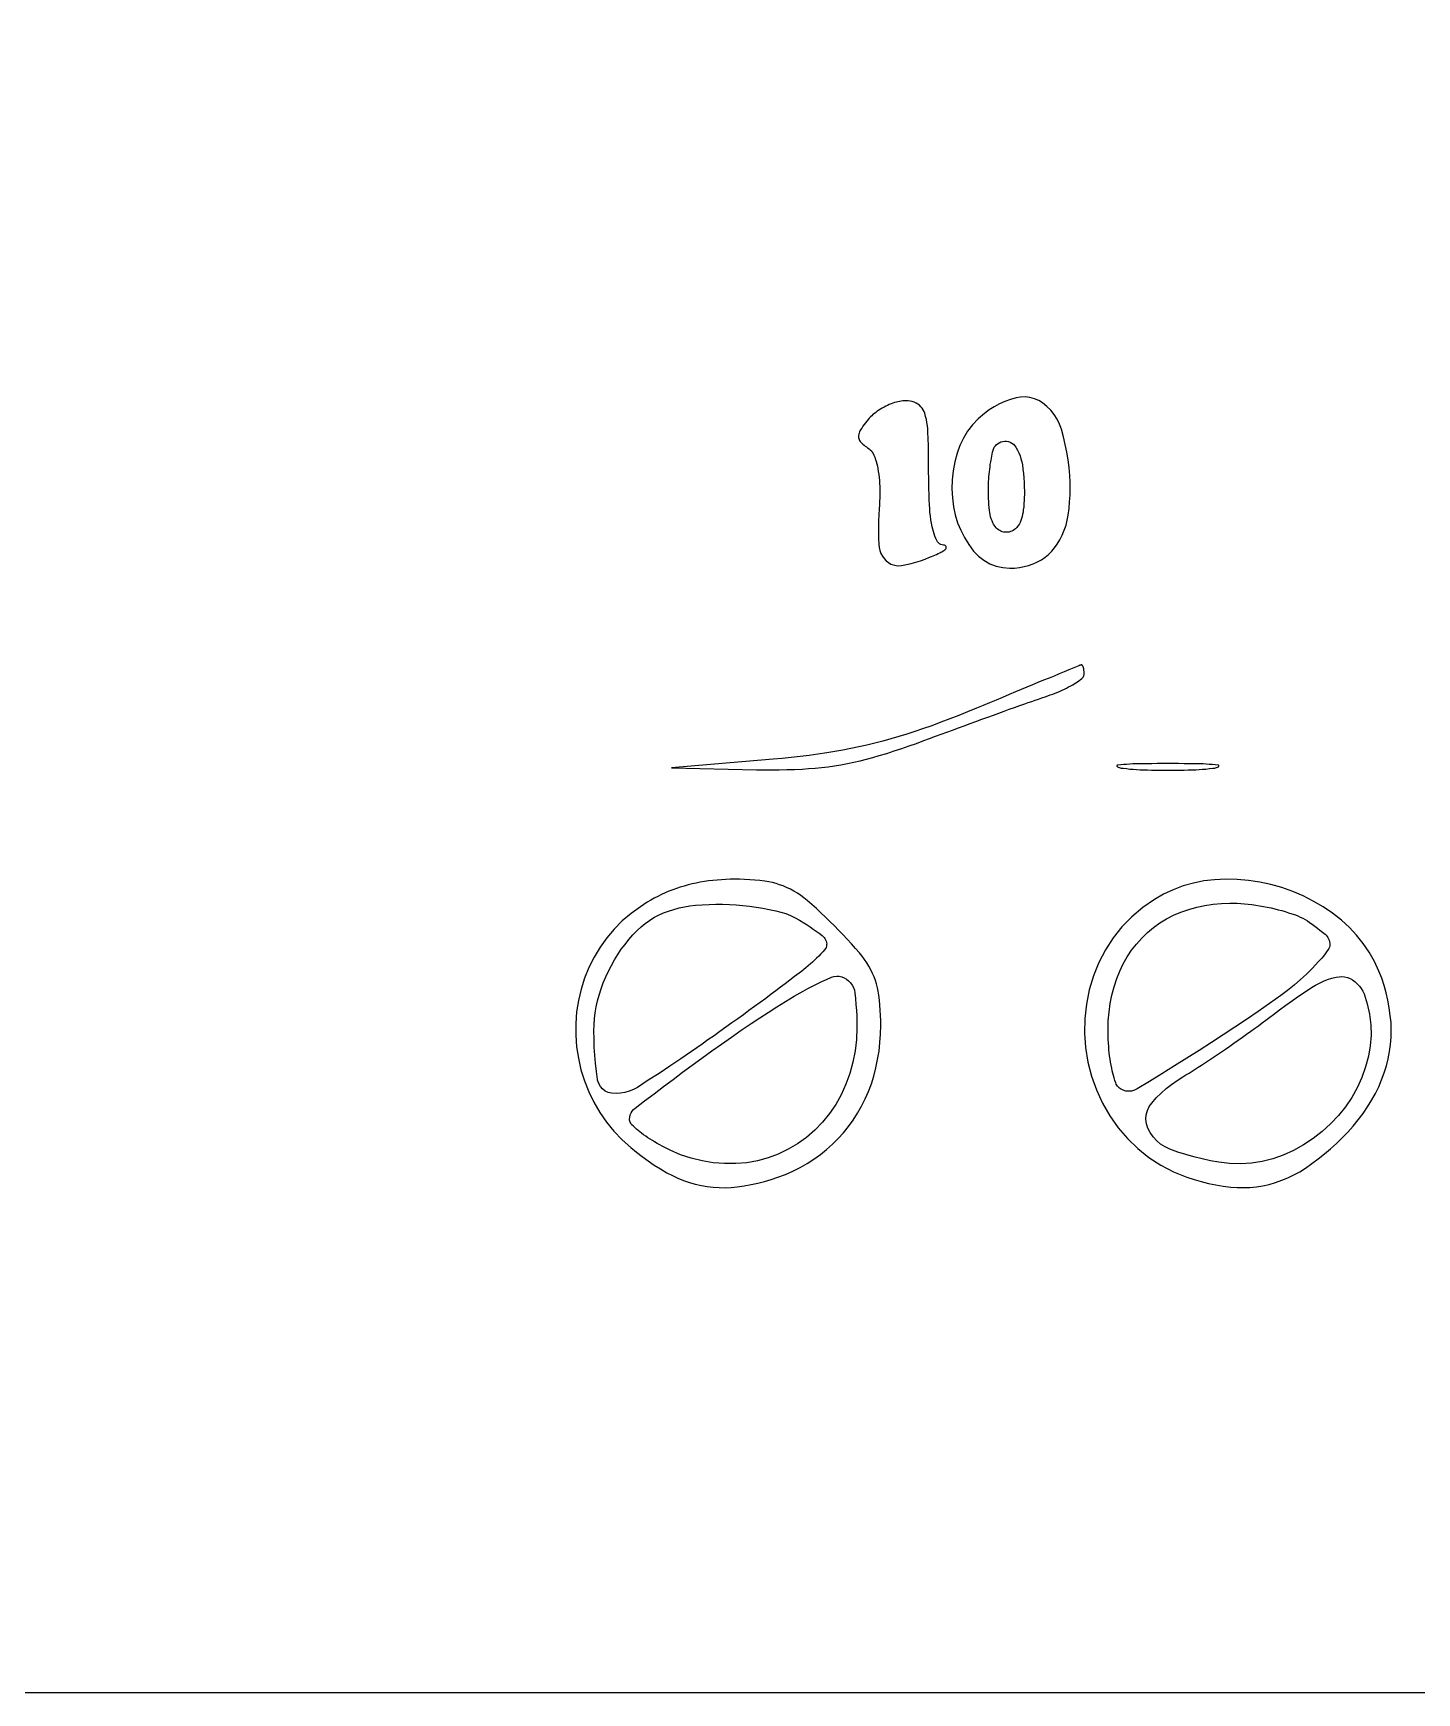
# Model space of a CAD drawing. Header units: millimetres. Extents: x -134 to 134, y -49 to 49.
# Drawn here: x 84.05 to 95.94, y -21.84 to -7.58 of the extents above; entities that cross this region are included whole.
import ezdxf

# ---------------------------------------------------------------- set-up
doc = ezdxf.new("R2010")
doc.units = ezdxf.units.MM
doc.header["$LTSCALE"] = 10
doc.header["$MEASUREMENT"] = 0

# ---------------------------------------------------------------- blocks, each defined once
blk = doc.blocks.new('DT0B-ULTRA_v_1')
at = {"color": 7, "linetype": 'Continuous', "lineweight": -3}
for points in [[(82.67, 28.183, 0), (85.809, 28.178, 0), (85.809, 28.178, 0), (88.336, 28.174, 0), (90.864, 28.169, 0), (93.392, 28.165, 0), (95.919, 28.16, 0), (98.447, 28.155, 0), (100.975, 28.15, 0), (100.975, 28.15, 0), (133.588, 28.081, 0), (133.588, 24.295, 0), (133.588, 20.509, 0), (116.6, 20.483, 0), (99.613, 20.456, 0), (116.6, 20.431, 0), (133.588, 20.406, 0), (133.588, -0.72, 0), (133.588, -21.845, 0), (0, -21.845, 0)], [(91.228, -10.905, 0), (91.216, -10.919, 0), (91.205, -10.933, 0), (91.194, -10.947, 0), (91.184, -10.962, 0), (91.174, -10.977, 0), (91.164, -10.992, 0), (91.158, -11.001, 0), (91.154, -11.01, 0), (91.151, -11.02, 0), (91.148, -11.03, 0), (91.146, -11.04, 0), (91.146, -11.051, 0), (91.146, -11.059, 0), (91.148, -11.068, 0), (91.15, -11.076, 0), (91.154, -11.084, 0), (91.159, -11.092, 0), (91.165, -11.099, 0), (91.174, -11.108, 0), (91.183, -11.117, 0), (91.193, -11.125, 0), (91.203, -11.133, 0), (91.213, -11.14, 0), (91.224, -11.147, 0), (91.236, -11.155, 0), (91.246, -11.164, 0), (91.256, -11.174, 0), (91.264, -11.185, 0), (91.271, -11.197, 0), (91.277, -11.209, 0), (91.285, -11.228, 0), (91.292, -11.247, 0), (91.298, -11.266, 0), (91.303, -11.285, 0), (91.308, -11.304, 0), (91.312, -11.324, 0), (91.316, -11.35, 0), (91.32, -11.376, 0), (91.323, -11.402, 0), (91.326, -11.428, 0), (91.327, -11.454, 0), (91.328, -11.48, 0), (91.328, -11.512, 0), (91.328, -11.544, 0), (91.328, -11.576, 0), (91.327, -11.608, 0), (91.325, -11.64, 0), (91.323, -11.672, 0), (91.32, -11.723, 0), (91.318, -11.774, 0), (91.317, -11.825, 0), (91.317, -11.876, 0), (91.318, -11.927, 0), (91.32, -11.978, 0), (91.323, -12.004, 0), (91.329, -12.03, 0), (91.338, -12.055, 0), (91.351, -12.078, 0), (91.366, -12.099, 0), (91.384, -12.119, 0), (91.402, -12.134, 0), (91.423, -12.146, 0), (91.445, -12.154, 0), (91.468, -12.159, 0), (91.492, -12.161, 0), (91.516, -12.158, 0), (91.557, -12.15, 0), (91.598, -12.14, 0), (91.638, -12.129, 0), (91.678, -12.117, 0), (91.718, -12.103, 0), (91.757, -12.088, 0), (91.772, -12.082, 0), (91.787, -12.076, 0), (91.801, -12.07, 0), (91.816, -12.063, 0), (91.83, -12.056, 0), (91.845, -12.05, 0), (91.854, -12.045, 0), (91.862, -12.04, 0), (91.871, -12.035, 0), (91.879, -12.029, 0), (91.887, -12.023, 0), (91.895, -12.016, 0), (91.897, -12.014, 0), (91.899, -12.011, 0), (91.9, -12.008, 0), (91.9, -12.004, 0), (91.9, -12.001, 0), (91.899, -11.997, 0), (91.898, -11.996, 0), (91.896, -11.992, 0), (91.893, -11.989, 0), (91.889, -11.986, 0), (91.885, -11.984, 0), (91.881, -11.983, 0), (91.877, -11.983, 0), (91.865, -11.981, 0), (91.853, -11.977, 0), (91.843, -11.971, 0), (91.833, -11.964, 0), (91.825, -11.955, 0), (91.819, -11.944, 0), (91.811, -11.925, 0), (91.803, -11.906, 0), (91.796, -11.887, 0), (91.79, -11.867, 0), (91.784, -11.847, 0), (91.78, -11.827, 0), (91.774, -11.796, 0), (91.768, -11.765, 0), (91.764, -11.733, 0), (91.76, -11.702, 0), (91.758, -11.67, 0), (91.755, -11.638, 0), (91.753, -11.592, 0), (91.752, -11.545, 0), (91.75, -11.499, 0), (91.749, -11.452, 0), (91.749, -11.406, 0), (91.748, -11.359, 0), (91.748, -11.301, 0), (91.748, -11.243, 0), (91.747, -11.185, 0), (91.746, -11.128, 0), (91.744, -11.07, 0), (91.742, -11.012, 0), (91.741, -10.984, 0), (91.738, -10.957, 0), (91.734, -10.93, 0), (91.729, -10.903, 0), (91.722, -10.877, 0), (91.715, -10.85, 0), (91.709, -10.835, 0), (91.701, -10.82, 0), (91.692, -10.806, 0), (91.681, -10.794, 0), (91.669, -10.782, 0), (91.656, -10.772, 0), (91.64, -10.763, 0), (91.624, -10.756, 0), (91.608, -10.75, 0), (91.59, -10.746, 0), (91.573, -10.743, 0), (91.555, -10.743, 0), (91.541, -10.743, 0), (91.527, -10.744, 0), (91.513, -10.746, 0), (91.499, -10.748, 0), (91.485, -10.751, 0), (91.472, -10.754, 0), (91.456, -10.759, 0), (91.44, -10.764, 0), (91.425, -10.77, 0), (91.409, -10.776, 0), (91.394, -10.783, 0), (91.38, -10.79, 0), (91.365, -10.798, 0), (91.35, -10.806, 0), (91.335, -10.814, 0), (91.321, -10.823, 0), (91.307, -10.833, 0), (91.294, -10.843, 0), (91.282, -10.852, 0), (91.27, -10.861, 0), (91.259, -10.872, 0), (91.248, -10.882, 0), (91.238, -10.893, 0), (91.228, -10.905, 0)], [(92.227, -10.851, 0), (92.174, -10.897, 0), (92.126, -10.949, 0), (92.083, -11.005, 0), (92.047, -11.065, 0), (92.016, -11.128, 0), (91.993, -11.194, 0), (91.973, -11.269, 0), (91.959, -11.346, 0), (91.951, -11.423, 0), (91.949, -11.5, 0), (91.953, -11.578, 0), (91.962, -11.655, 0), (91.977, -11.724, 0), (91.997, -11.791, 0), (92.024, -11.856, 0), (92.056, -11.919, 0), (92.093, -11.979, 0), (92.135, -12.035, 0), (92.176, -12.078, 0), (92.223, -12.114, 0), (92.274, -12.143, 0), (92.33, -12.164, 0), (92.387, -12.177, 0), (92.446, -12.182, 0), (92.487, -12.18, 0), (92.528, -12.176, 0), (92.568, -12.168, 0), (92.607, -12.157, 0), (92.646, -12.144, 0), (92.683, -12.127, 0), (92.717, -12.109, 0), (92.749, -12.087, 0), (92.779, -12.063, 0), (92.806, -12.036, 0), (92.831, -12.007, 0), (92.854, -11.976, 0), (92.877, -11.937, 0), (92.897, -11.897, 0), (92.914, -11.856, 0), (92.929, -11.813, 0), (92.94, -11.77, 0), (92.948, -11.725, 0), (92.955, -11.669, 0), (92.96, -11.612, 0), (92.964, -11.555, 0), (92.965, -11.498, 0), (92.964, -11.441, 0), (92.961, -11.384, 0), (92.956, -11.317, 0), (92.947, -11.251, 0), (92.936, -11.184, 0), (92.923, -11.118, 0), (92.907, -11.053, 0), (92.889, -10.988, 0), (92.873, -10.944, 0), (92.852, -10.902, 0), (92.827, -10.862, 0), (92.798, -10.825, 0), (92.764, -10.792, 0), (92.728, -10.762, 0), (92.694, -10.741, 0), (92.657, -10.725, 0), (92.619, -10.715, 0), (92.579, -10.71, 0), (92.539, -10.711, 0), (92.5, -10.718, 0), (92.451, -10.732, 0), (92.403, -10.749, 0), (92.357, -10.77, 0), (92.312, -10.794, 0), (92.268, -10.821, 0), (92.227, -10.851, 0)], [(92.571, -11.52, 0), (92.571, -11.547, 0), (92.57, -11.573, 0), (92.569, -11.6, 0), (92.567, -11.627, 0), (92.565, -11.654, 0), (92.562, -11.681, 0), (92.56, -11.7, 0), (92.556, -11.718, 0), (92.552, -11.736, 0), (92.547, -11.754, 0), (92.541, -11.771, 0), (92.534, -11.789, 0), (92.528, -11.801, 0), (92.521, -11.812, 0), (92.513, -11.823, 0), (92.505, -11.833, 0), (92.495, -11.842, 0), (92.485, -11.85, 0), (92.475, -11.857, 0), (92.464, -11.863, 0), (92.453, -11.867, 0), (92.441, -11.871, 0), (92.429, -11.873, 0), (92.417, -11.873, 0), (92.404, -11.873, 0), (92.392, -11.871, 0), (92.381, -11.868, 0), (92.369, -11.863, 0), (92.359, -11.858, 0), (92.348, -11.851, 0), (92.338, -11.843, 0), (92.329, -11.834, 0), (92.32, -11.824, 0), (92.312, -11.813, 0), (92.305, -11.802, 0), (92.3, -11.791, 0), (92.293, -11.774, 0), (92.286, -11.757, 0), (92.281, -11.739, 0), (92.277, -11.722, 0), (92.273, -11.704, 0), (92.271, -11.686, 0), (92.268, -11.66, 0), (92.266, -11.634, 0), (92.265, -11.608, 0), (92.263, -11.582, 0), (92.263, -11.557, 0), (92.262, -11.531, 0), (92.262, -11.508, 0), (92.263, -11.485, 0), (92.264, -11.463, 0), (92.264, -11.44, 0), (92.266, -11.417, 0), (92.267, -11.395, 0), (92.269, -11.374, 0), (92.271, -11.353, 0), (92.273, -11.332, 0), (92.276, -11.311, 0), (92.278, -11.29, 0), (92.282, -11.269, 0), (92.285, -11.252, 0), (92.288, -11.235, 0), (92.291, -11.218, 0), (92.295, -11.201, 0), (92.298, -11.184, 0), (92.303, -11.168, 0), (92.305, -11.159, 0), (92.308, -11.151, 0), (92.312, -11.143, 0), (92.317, -11.136, 0), (92.322, -11.129, 0), (92.328, -11.122, 0), (92.341, -11.112, 0), (92.355, -11.103, 0), (92.37, -11.096, 0), (92.386, -11.092, 0), (92.402, -11.09, 0), (92.418, -11.091, 0), (92.434, -11.094, 0), (92.45, -11.099, 0), (92.464, -11.107, 0), (92.478, -11.117, 0), (92.489, -11.129, 0), (92.499, -11.142, 0), (92.512, -11.166, 0), (92.524, -11.19, 0), (92.534, -11.215, 0), (92.542, -11.241, 0), (92.549, -11.267, 0), (92.554, -11.293, 0), (92.559, -11.331, 0), (92.563, -11.369, 0), (92.566, -11.406, 0), (92.569, -11.444, 0), (92.57, -11.482, 0), (92.571, -11.52, 0)], [(92.16, -13.385, 0), (92.083, -13.417, 0), (92.007, -13.447, 0), (91.93, -13.477, 0), (91.852, -13.506, 0), (91.775, -13.535, 0), (91.697, -13.562, 0), (91.629, -13.585, 0), (91.561, -13.607, 0), (91.493, -13.628, 0), (91.424, -13.648, 0), (91.355, -13.667, 0), (91.286, -13.685, 0), (91.218, -13.702, 0), (91.149, -13.717, 0), (91.081, -13.732, 0), (91.012, -13.745, 0), (90.943, -13.757, 0), (90.874, -13.768, 0), (90.797, -13.78, 0), (90.721, -13.79, 0), (90.644, -13.8, 0), (90.566, -13.808, 0), (90.489, -13.816, 0), (90.412, -13.823, 0), (89.538, -13.897, 0), (90.268, -13.913, 0), (90.334, -13.914, 0), (90.399, -13.914, 0), (90.465, -13.914, 0), (90.53, -13.912, 0), (90.596, -13.91, 0), (90.661, -13.907, 0), (90.717, -13.904, 0), (90.773, -13.899, 0), (90.828, -13.893, 0), (90.884, -13.887, 0), (90.939, -13.879, 0), (90.994, -13.87, 0), (91.05, -13.86, 0), (91.105, -13.848, 0), (91.16, -13.836, 0), (91.215, -13.822, 0), (91.269, -13.808, 0), (91.324, -13.792, 0), (91.388, -13.773, 0), (91.453, -13.752, 0), (91.517, -13.731, 0), (91.581, -13.709, 0), (91.644, -13.687, 0), (91.708, -13.663, 0), (91.757, -13.645, 0), (91.806, -13.626, 0), (91.855, -13.608, 0), (91.905, -13.59, 0), (91.954, -13.572, 0), (92.004, -13.553, 0), (92.054, -13.535, 0), (92.104, -13.516, 0), (92.155, -13.498, 0), (92.205, -13.479, 0), (92.256, -13.461, 0), (92.306, -13.443, 0), (92.351, -13.427, 0), (92.396, -13.411, 0), (92.441, -13.394, 0), (92.486, -13.378, 0), (92.531, -13.362, 0), (92.576, -13.346, 0), (92.605, -13.336, 0), (92.634, -13.326, 0), (92.663, -13.316, 0), (92.692, -13.306, 0), (92.721, -13.296, 0), (92.751, -13.286, 0), (92.772, -13.279, 0), (92.794, -13.271, 0), (92.815, -13.263, 0), (92.836, -13.255, 0), (92.858, -13.246, 0), (92.879, -13.238, 0), (92.897, -13.229, 0), (92.915, -13.221, 0), (92.933, -13.212, 0), (92.951, -13.202, 0), (92.969, -13.193, 0), (92.987, -13.183, 0), (93, -13.175, 0), (93.014, -13.166, 0), (93.027, -13.157, 0), (93.04, -13.148, 0), (93.053, -13.139, 0), (93.065, -13.129, 0), (93.071, -13.124, 0), (93.076, -13.118, 0), (93.08, -13.112, 0), (93.082, -13.105, 0), (93.084, -13.097, 0), (93.085, -13.09, 0), (93.085, -13.084, 0), (93.085, -13.079, 0), (93.084, -13.074, 0), (93.084, -13.068, 0), (93.083, -13.063, 0), (93.083, -13.057, 0), (93.082, -13.053, 0), (93.082, -13.049, 0), (93.081, -13.044, 0), (93.08, -13.04, 0), (93.079, -13.036, 0), (93.077, -13.032, 0), (93.076, -13.029, 0), (93.075, -13.026, 0), (93.074, -13.023, 0), (93.072, -13.021, 0), (93.071, -13.018, 0), (93.069, -13.016, 0), (93.068, -13.014, 0), (93.066, -13.013, 0), (93.064, -13.013, 0), (93.063, -13.012, 0), (93.061, -13.012, 0), (93.059, -13.013, 0), (93.056, -13.014, 0), (93.052, -13.015, 0), (93.049, -13.016, 0), (93.046, -13.017, 0), (93.042, -13.019, 0), (93.039, -13.02, 0), (92.997, -13.038, 0), (92.954, -13.055, 0), (92.912, -13.073, 0), (92.869, -13.09, 0), (92.827, -13.108, 0), (92.784, -13.126, 0), (92.736, -13.145, 0), (92.688, -13.165, 0), (92.64, -13.185, 0), (92.592, -13.205, 0), (92.544, -13.225, 0), (92.496, -13.245, 0), (92.44, -13.268, 0), (92.384, -13.292, 0), (92.328, -13.315, 0), (92.272, -13.339, 0), (92.216, -13.362, 0), (92.16, -13.385, 0)], [(93.419, -13.901, 0), (93.448, -13.904, 0), (93.477, -13.907, 0), (93.507, -13.909, 0), (93.536, -13.911, 0), (93.565, -13.913, 0), (93.594, -13.914, 0), (93.629, -13.915, 0), (93.664, -13.916, 0), (93.699, -13.917, 0), (93.734, -13.918, 0), (93.769, -13.918, 0), (93.804, -13.918, 0), (93.839, -13.918, 0), (93.874, -13.918, 0), (93.909, -13.917, 0), (93.944, -13.916, 0), (93.979, -13.915, 0), (94.014, -13.914, 0), (94.044, -13.913, 0), (94.073, -13.911, 0), (94.102, -13.909, 0), (94.131, -13.907, 0), (94.161, -13.904, 0), (94.19, -13.901, 0), (94.198, -13.9, 0), (94.207, -13.899, 0), (94.215, -13.896, 0), (94.223, -13.894, 0), (94.231, -13.89, 0), (94.238, -13.887, 0), (94.24, -13.886, 0), (94.241, -13.885, 0), (94.241, -13.883, 0), (94.242, -13.882, 0), (94.242, -13.88, 0), (94.242, -13.879, 0), (94.242, -13.877, 0), (94.241, -13.876, 0), (94.24, -13.875, 0), (94.239, -13.874, 0), (94.237, -13.873, 0), (94.236, -13.873, 0), (94.236, -13.873, 0), (94.21, -13.87, 0), (94.184, -13.868, 0), (94.158, -13.867, 0), (94.132, -13.865, 0), (94.107, -13.864, 0), (94.081, -13.863, 0), (94.035, -13.863, 0), (93.989, -13.862, 0), (93.943, -13.862, 0), (93.896, -13.861, 0), (93.85, -13.861, 0), (93.804, -13.861, 0), (93.758, -13.861, 0), (93.712, -13.861, 0), (93.666, -13.862, 0), (93.62, -13.862, 0), (93.574, -13.863, 0), (93.528, -13.863, 0), (93.502, -13.864, 0), (93.476, -13.865, 0), (93.45, -13.867, 0), (93.425, -13.868, 0), (93.399, -13.87, 0), (93.373, -13.873, 0), (93.372, -13.873, 0), (93.37, -13.874, 0), (93.369, -13.875, 0), (93.368, -13.876, 0), (93.367, -13.877, 0), (93.367, -13.879, 0), (93.366, -13.88, 0), (93.367, -13.882, 0), (93.367, -13.883, 0), (93.368, -13.885, 0), (93.369, -13.886, 0), (93.37, -13.887, 0), (93.37, -13.887, 0), (93.378, -13.89, 0), (93.386, -13.894, 0), (93.394, -13.896, 0), (93.402, -13.899, 0), (93.41, -13.9, 0), (93.419, -13.901, 0)], [(89.271, -15.09, 0), (89.191, -15.148, 0), (89.116, -15.212, 0), (89.047, -15.283, 0), (88.983, -15.358, 0), (88.925, -15.438, 0), (88.874, -15.523, 0), (88.829, -15.612, 0), (88.792, -15.704, 0), (88.761, -15.799, 0), (88.738, -15.896, 0), (88.723, -15.994, 0), (88.715, -16.093, 0), (88.715, -16.194, 0), (88.723, -16.294, 0), (88.738, -16.393, 0), (88.76, -16.491, 0), (88.79, -16.587, 0), (88.828, -16.68, 0), (88.872, -16.771, 0), (88.923, -16.858, 0), (88.981, -16.941, 0), (89.044, -17.019, 0), (89.114, -17.092, 0), (89.188, -17.16, 0), (89.237, -17.2, 0), (89.287, -17.238, 0), (89.339, -17.275, 0), (89.391, -17.31, 0), (89.445, -17.344, 0), (89.499, -17.376, 0), (89.546, -17.401, 0), (89.594, -17.423, 0), (89.643, -17.443, 0), (89.692, -17.46, 0), (89.743, -17.474, 0), (89.795, -17.486, 0), (89.846, -17.495, 0), (89.897, -17.501, 0), (89.949, -17.504, 0), (90, -17.505, 0), (90.052, -17.502, 0), (90.103, -17.497, 0), (90.163, -17.488, 0), (90.222, -17.478, 0), (90.281, -17.465, 0), (90.339, -17.45, 0), (90.396, -17.433, 0), (90.453, -17.415, 0), (90.518, -17.39, 0), (90.582, -17.362, 0), (90.644, -17.331, 0), (90.704, -17.297, 0), (90.763, -17.259, 0), (90.819, -17.219, 0), (90.872, -17.176, 0), (90.923, -17.131, 0), (90.972, -17.082, 0), (91.018, -17.032, 0), (91.06, -16.978, 0), (91.1, -16.923, 0), (91.138, -16.864, 0), (91.172, -16.803, 0), (91.204, -16.741, 0), (91.231, -16.677, 0), (91.256, -16.612, 0), (91.277, -16.545, 0), (91.295, -16.474, 0), (91.31, -16.403, 0), (91.322, -16.331, 0), (91.33, -16.258, 0), (91.335, -16.185, 0), (91.337, -16.112, 0), (91.337, -16.068, 0), (91.335, -16.024, 0), (91.333, -15.98, 0), (91.33, -15.937, 0), (91.326, -15.893, 0), (91.32, -15.849, 0), (91.316, -15.817, 0), (91.309, -15.786, 0), (91.301, -15.754, 0), (91.291, -15.723, 0), (91.28, -15.693, 0), (91.267, -15.663, 0), (91.251, -15.632, 0), (91.235, -15.602, 0), (91.217, -15.572, 0), (91.197, -15.543, 0), (91.176, -15.515, 0), (91.154, -15.488, 0), (91.12, -15.448, 0), (91.084, -15.408, 0), (91.049, -15.369, 0), (91.012, -15.33, 0), (90.975, -15.291, 0), (90.938, -15.254, 0), (90.9, -15.216, 0), (90.862, -15.179, 0), (90.823, -15.143, 0), (90.784, -15.107, 0), (90.744, -15.072, 0), (90.704, -15.037, 0), (90.677, -15.015, 0), (90.649, -14.995, 0), (90.62, -14.975, 0), (90.59, -14.957, 0), (90.56, -14.94, 0), (90.528, -14.925, 0), (90.499, -14.912, 0), (90.468, -14.901, 0), (90.437, -14.891, 0), (90.406, -14.883, 0), (90.374, -14.876, 0), (90.342, -14.871, 0), (90.299, -14.866, 0), (90.255, -14.862, 0), (90.211, -14.859, 0), (90.167, -14.856, 0), (90.123, -14.855, 0), (90.079, -14.854, 0), (90.042, -14.855, 0), (90.005, -14.856, 0), (89.967, -14.858, 0), (89.93, -14.861, 0), (89.893, -14.865, 0), (89.856, -14.869, 0), (89.821, -14.874, 0), (89.786, -14.88, 0), (89.751, -14.887, 0), (89.716, -14.895, 0), (89.682, -14.903, 0), (89.647, -14.913, 0), (89.614, -14.923, 0), (89.581, -14.934, 0), (89.549, -14.946, 0), (89.516, -14.958, 0), (89.484, -14.972, 0), (89.453, -14.986, 0), (89.421, -15.002, 0), (89.39, -15.018, 0), (89.36, -15.034, 0), (89.33, -15.052, 0), (89.3, -15.07, 0), (89.271, -15.09, 0)], [(93.688, -15.028, 0), (93.588, -15.097, 0), (93.495, -15.176, 0), (93.41, -15.263, 0), (93.334, -15.359, 0), (93.268, -15.461, 0), (93.211, -15.569, 0), (93.165, -15.685, 0), (93.129, -15.805, 0), (93.104, -15.927, 0), (93.09, -16.051, 0), (93.087, -16.176, 0), (93.096, -16.301, 0), (93.116, -16.425, 0), (93.148, -16.546, 0), (93.19, -16.665, 0), (93.243, -16.778, 0), (93.305, -16.887, 0), (93.378, -16.99, 0), (93.458, -17.083, 0), (93.546, -17.169, 0), (93.642, -17.245, 0), (93.745, -17.312, 0), (93.854, -17.369, 0), (93.968, -17.415, 0), (94.03, -17.435, 0), (94.091, -17.452, 0), (94.154, -17.468, 0), (94.217, -17.481, 0), (94.28, -17.491, 0), (94.344, -17.499, 0), (94.399, -17.503, 0), (94.455, -17.504, 0), (94.51, -17.502, 0), (94.566, -17.496, 0), (94.62, -17.488, 0), (94.675, -17.476, 0), (94.729, -17.46, 0), (94.783, -17.441, 0), (94.836, -17.42, 0), (94.887, -17.395, 0), (94.937, -17.368, 0), (94.986, -17.337, 0), (95.042, -17.298, 0), (95.097, -17.258, 0), (95.151, -17.215, 0), (95.203, -17.171, 0), (95.254, -17.125, 0), (95.303, -17.077, 0), (95.351, -17.027, 0), (95.397, -16.975, 0), (95.44, -16.921, 0), (95.482, -16.866, 0), (95.521, -16.809, 0), (95.557, -16.75, 0), (95.588, -16.694, 0), (95.616, -16.637, 0), (95.641, -16.578, 0), (95.663, -16.519, 0), (95.682, -16.458, 0), (95.697, -16.396, 0), (95.709, -16.334, 0), (95.717, -16.273, 0), (95.722, -16.21, 0), (95.723, -16.148, 0), (95.722, -16.086, 0), (95.716, -16.024, 0), (95.707, -15.959, 0), (95.695, -15.894, 0), (95.681, -15.83, 0), (95.663, -15.767, 0), (95.642, -15.705, 0), (95.618, -15.644, 0), (95.579, -15.562, 0), (95.534, -15.482, 0), (95.483, -15.407, 0), (95.426, -15.335, 0), (95.364, -15.269, 0), (95.296, -15.207, 0), (95.219, -15.147, 0), (95.138, -15.092, 0), (95.054, -15.042, 0), (94.967, -14.997, 0), (94.877, -14.959, 0), (94.785, -14.926, 0), (94.69, -14.899, 0), (94.595, -14.878, 0), (94.498, -14.864, 0), (94.4, -14.856, 0), (94.302, -14.854, 0), (94.204, -14.858, 0), (94.114, -14.869, 0), (94.024, -14.887, 0), (93.936, -14.912, 0), (93.851, -14.944, 0), (93.768, -14.983, 0), (93.688, -15.028, 0)], [(90.677, -15.229, 0), (90.703, -15.246, 0), (90.729, -15.264, 0), (90.755, -15.282, 0), (90.781, -15.3, 0), (90.807, -15.319, 0), (90.833, -15.338, 0), (90.842, -15.345, 0), (90.85, -15.354, 0), (90.857, -15.364, 0), (90.863, -15.374, 0), (90.868, -15.386, 0), (90.871, -15.397, 0), (90.873, -15.408, 0), (90.872, -15.419, 0), (90.871, -15.43, 0), (90.867, -15.44, 0), (90.862, -15.45, 0), (90.855, -15.459, 0), (90.838, -15.477, 0), (90.821, -15.496, 0), (90.804, -15.514, 0), (90.786, -15.531, 0), (90.768, -15.549, 0), (90.75, -15.566, 0), (90.732, -15.582, 0), (90.713, -15.599, 0), (90.694, -15.615, 0), (90.675, -15.63, 0), (90.656, -15.646, 0), (90.636, -15.661, 0), (90.596, -15.691, 0), (90.556, -15.722, 0), (90.516, -15.752, 0), (90.476, -15.782, 0), (90.436, -15.812, 0), (90.395, -15.842, 0), (90.348, -15.878, 0), (90.3, -15.913, 0), (90.252, -15.948, 0), (90.204, -15.983, 0), (90.156, -16.018, 0), (90.108, -16.053, 0), (90.057, -16.089, 0), (90.006, -16.126, 0), (89.955, -16.162, 0), (89.904, -16.199, 0), (89.852, -16.235, 0), (89.801, -16.271, 0), (89.71, -16.334, 0), (89.618, -16.398, 0), (89.525, -16.46, 0), (89.432, -16.522, 0), (89.339, -16.582, 0), (89.245, -16.643, 0), (89.211, -16.662, 0), (89.175, -16.676, 0), (89.138, -16.687, 0), (89.1, -16.693, 0), (89.062, -16.695, 0), (89.024, -16.693, 0), (88.995, -16.686, 0), (88.969, -16.674, 0), (88.946, -16.656, 0), (88.927, -16.634, 0), (88.913, -16.609, 0), (88.904, -16.581, 0), (88.903, -16.575, 0), (88.894, -16.505, 0), (88.886, -16.436, 0), (88.88, -16.366, 0), (88.875, -16.296, 0), (88.873, -16.226, 0), (88.872, -16.156, 0), (88.873, -16.104, 0), (88.876, -16.052, 0), (88.882, -16.001, 0), (88.891, -15.95, 0), (88.902, -15.899, 0), (88.916, -15.849, 0), (88.933, -15.797, 0), (88.952, -15.745, 0), (88.974, -15.693, 0), (88.997, -15.643, 0), (89.022, -15.594, 0), (89.049, -15.546, 0), (89.077, -15.5, 0), (89.107, -15.456, 0), (89.139, -15.414, 0), (89.172, -15.373, 0), (89.207, -15.333, 0), (89.244, -15.294, 0), (89.277, -15.263, 0), (89.312, -15.234, 0), (89.349, -15.208, 0), (89.388, -15.184, 0), (89.428, -15.163, 0), (89.47, -15.144, 0), (89.514, -15.128, 0), (89.559, -15.113, 0), (89.604, -15.101, 0), (89.651, -15.091, 0), (89.697, -15.083, 0), (89.744, -15.078, 0), (89.803, -15.073, 0), (89.861, -15.07, 0), (89.92, -15.069, 0), (89.978, -15.069, 0), (90.037, -15.071, 0), (90.095, -15.074, 0), (90.152, -15.079, 0), (90.209, -15.085, 0), (90.266, -15.093, 0), (90.323, -15.102, 0), (90.379, -15.113, 0), (90.436, -15.126, 0), (90.478, -15.137, 0), (90.52, -15.15, 0), (90.561, -15.167, 0), (90.6, -15.185, 0), (90.639, -15.206, 0), (90.677, -15.229, 0)], [(95.022, -15.225, 0), (95.044, -15.241, 0), (95.067, -15.257, 0), (95.089, -15.274, 0), (95.111, -15.291, 0), (95.133, -15.309, 0), (95.155, -15.326, 0), (95.164, -15.335, 0), (95.173, -15.345, 0), (95.18, -15.355, 0), (95.186, -15.367, 0), (95.191, -15.379, 0), (95.194, -15.391, 0), (95.196, -15.403, 0), (95.196, -15.415, 0), (95.195, -15.426, 0), (95.192, -15.438, 0), (95.187, -15.449, 0), (95.181, -15.459, 0), (95.168, -15.477, 0), (95.155, -15.496, 0), (95.141, -15.514, 0), (95.127, -15.531, 0), (95.112, -15.548, 0), (95.097, -15.565, 0), (95.048, -15.618, 0), (94.997, -15.669, 0), (94.944, -15.717, 0), (94.89, -15.764, 0), (94.833, -15.809, 0), (94.776, -15.852, 0), (94.677, -15.922, 0), (94.579, -15.99, 0), (94.479, -16.058, 0), (94.379, -16.125, 0), (94.279, -16.192, 0), (94.178, -16.257, 0), (94.072, -16.325, 0), (93.966, -16.392, 0), (93.86, -16.458, 0), (93.753, -16.525, 0), (93.646, -16.591, 0), (93.539, -16.656, 0), (93.517, -16.667, 0), (93.493, -16.674, 0), (93.468, -16.676, 0), (93.443, -16.674, 0), (93.419, -16.667, 0), (93.397, -16.656, 0), (93.388, -16.649, 0), (93.379, -16.642, 0), (93.372, -16.633, 0), (93.365, -16.624, 0), (93.36, -16.614, 0), (93.356, -16.604, 0), (93.349, -16.583, 0), (93.343, -16.562, 0), (93.337, -16.541, 0), (93.331, -16.521, 0), (93.326, -16.5, 0), (93.322, -16.478, 0), (93.316, -16.452, 0), (93.312, -16.426, 0), (93.308, -16.399, 0), (93.304, -16.373, 0), (93.301, -16.346, 0), (93.298, -16.32, 0), (93.296, -16.291, 0), (93.294, -16.261, 0), (93.292, -16.232, 0), (93.291, -16.203, 0), (93.291, -16.174, 0), (93.29, -16.144, 0), (93.292, -16.07, 0), (93.299, -15.996, 0), (93.309, -15.923, 0), (93.324, -15.85, 0), (93.342, -15.778, 0), (93.365, -15.707, 0), (93.39, -15.644, 0), (93.42, -15.582, 0), (93.454, -15.522, 0), (93.492, -15.465, 0), (93.534, -15.411, 0), (93.58, -15.36, 0), (93.628, -15.313, 0), (93.68, -15.27, 0), (93.735, -15.23, 0), (93.793, -15.195, 0), (93.853, -15.164, 0), (93.915, -15.138, 0), (93.983, -15.114, 0), (94.052, -15.095, 0), (94.122, -15.08, 0), (94.193, -15.069, 0), (94.265, -15.062, 0), (94.337, -15.06, 0), (94.368, -15.06, 0), (94.4, -15.061, 0), (94.432, -15.063, 0), (94.463, -15.065, 0), (94.495, -15.069, 0), (94.526, -15.072, 0), (94.559, -15.077, 0), (94.592, -15.082, 0), (94.625, -15.088, 0), (94.658, -15.094, 0), (94.691, -15.101, 0), (94.723, -15.108, 0), (94.753, -15.116, 0), (94.783, -15.124, 0), (94.812, -15.132, 0), (94.842, -15.142, 0), (94.871, -15.151, 0), (94.9, -15.161, 0), (94.921, -15.17, 0), (94.942, -15.179, 0), (94.963, -15.189, 0), (94.983, -15.2, 0), (95.003, -15.212, 0), (95.022, -15.225, 0)], [(91.132, -16.132, 0), (91.128, -16.231, 0), (91.116, -16.329, 0), (91.097, -16.427, 0), (91.071, -16.522, 0), (91.037, -16.616, 0), (90.996, -16.706, 0), (90.95, -16.789, 0), (90.897, -16.868, 0), (90.837, -16.941, 0), (90.77, -17.01, 0), (90.698, -17.072, 0), (90.621, -17.127, 0), (90.541, -17.175, 0), (90.456, -17.216, 0), (90.368, -17.248, 0), (90.277, -17.273, 0), (90.185, -17.29, 0), (90.091, -17.298, 0), (89.994, -17.298, 0), (89.898, -17.29, 0), (89.802, -17.275, 0), (89.708, -17.252, 0), (89.616, -17.221, 0), (89.527, -17.183, 0), (89.504, -17.172, 0), (89.482, -17.16, 0), (89.459, -17.149, 0), (89.437, -17.137, 0), (89.415, -17.124, 0), (89.393, -17.112, 0), (89.374, -17.1, 0), (89.355, -17.088, 0), (89.336, -17.076, 0), (89.317, -17.063, 0), (89.299, -17.049, 0), (89.281, -17.036, 0), (89.266, -17.025, 0), (89.252, -17.013, 0), (89.239, -17.002, 0), (89.225, -16.99, 0), (89.212, -16.977, 0), (89.199, -16.965, 0), (89.193, -16.958, 0), (89.188, -16.951, 0), (89.184, -16.942, 0), (89.181, -16.934, 0), (89.179, -16.925, 0), (89.178, -16.916, 0), (89.18, -16.898, 0), (89.184, -16.88, 0), (89.191, -16.862, 0), (89.2, -16.847, 0), (89.212, -16.832, 0), (89.226, -16.82, 0), (89.307, -16.758, 0), (89.389, -16.697, 0), (89.47, -16.635, 0), (89.552, -16.574, 0), (89.634, -16.513, 0), (89.716, -16.452, 0), (89.8, -16.391, 0), (89.884, -16.33, 0), (89.968, -16.27, 0), (90.053, -16.211, 0), (90.138, -16.152, 0), (90.224, -16.094, 0), (90.297, -16.045, 0), (90.37, -15.998, 0), (90.444, -15.951, 0), (90.518, -15.905, 0), (90.593, -15.86, 0), (90.669, -15.816, 0), (90.709, -15.794, 0), (90.749, -15.772, 0), (90.789, -15.752, 0), (90.83, -15.733, 0), (90.872, -15.715, 0), (90.914, -15.697, 0), (90.935, -15.691, 0), (90.958, -15.688, 0), (90.98, -15.688, 0), (91.002, -15.693, 0), (91.023, -15.701, 0), (91.043, -15.712, 0), (91.061, -15.727, 0), (91.078, -15.744, 0), (91.091, -15.763, 0), (91.102, -15.784, 0), (91.11, -15.807, 0), (91.114, -15.83, 0), (91.12, -15.88, 0), (91.124, -15.93, 0), (91.127, -15.981, 0), (91.13, -16.031, 0), (91.131, -16.081, 0), (91.132, -16.132, 0)], [(95.49, -15.839, 0), (95.518, -15.926, 0), (95.538, -16.014, 0), (95.548, -16.104, 0), (95.551, -16.194, 0), (95.544, -16.285, 0), (95.528, -16.374, 0), (95.503, -16.467, 0), (95.471, -16.558, 0), (95.431, -16.646, 0), (95.384, -16.73, 0), (95.33, -16.81, 0), (95.27, -16.885, 0), (95.203, -16.957, 0), (95.131, -17.023, 0), (95.053, -17.083, 0), (94.971, -17.137, 0), (94.885, -17.184, 0), (94.796, -17.225, 0), (94.707, -17.256, 0), (94.616, -17.279, 0), (94.523, -17.293, 0), (94.429, -17.299, 0), (94.335, -17.297, 0), (94.242, -17.286, 0), (94.17, -17.273, 0), (94.099, -17.258, 0), (94.028, -17.24, 0), (93.958, -17.22, 0), (93.889, -17.198, 0), (93.82, -17.173, 0), (93.78, -17.154, 0), (93.742, -17.13, 0), (93.708, -17.101, 0), (93.678, -17.068, 0), (93.653, -17.031, 0), (93.632, -16.992, 0), (93.621, -16.955, 0), (93.616, -16.917, 0), (93.619, -16.879, 0), (93.628, -16.842, 0), (93.644, -16.808, 0), (93.666, -16.777, 0), (93.705, -16.733, 0), (93.746, -16.692, 0), (93.79, -16.653, 0), (93.836, -16.617, 0), (93.883, -16.583, 0), (93.933, -16.552, 0), (93.96, -16.536, 0), (93.986, -16.52, 0), (94.013, -16.504, 0), (94.04, -16.487, 0), (94.066, -16.47, 0), (94.092, -16.453, 0), (94.127, -16.43, 0), (94.162, -16.407, 0), (94.196, -16.384, 0), (94.231, -16.36, 0), (94.265, -16.337, 0), (94.299, -16.313, 0), (94.336, -16.288, 0), (94.372, -16.263, 0), (94.409, -16.237, 0), (94.445, -16.212, 0), (94.481, -16.186, 0), (94.517, -16.16, 0), (94.55, -16.137, 0), (94.582, -16.113, 0), (94.615, -16.089, 0), (94.647, -16.065, 0), (94.68, -16.04, 0), (94.712, -16.016, 0), (94.765, -15.976, 0), (94.819, -15.936, 0), (94.874, -15.897, 0), (94.928, -15.859, 0), (94.984, -15.822, 0), (95.04, -15.785, 0), (95.072, -15.765, 0), (95.106, -15.747, 0), (95.141, -15.731, 0), (95.177, -15.717, 0), (95.213, -15.705, 0), (95.251, -15.696, 0), (95.275, -15.692, 0), (95.299, -15.691, 0), (95.323, -15.694, 0), (95.347, -15.699, 0), (95.37, -15.708, 0), (95.391, -15.72, 0), (95.413, -15.735, 0), (95.432, -15.752, 0), (95.45, -15.772, 0), (95.466, -15.793, 0), (95.479, -15.816, 0), (95.49, -15.839, 0)]]:
    blk.add_polyline3d(points, dxfattribs=at)

msp = doc.modelspace()

# ---------------------------------------------------------------- block references
msp.add_blockref('DT0B-ULTRA_v_1', (0, 0))

doc.saveas('drawing.dxf')
